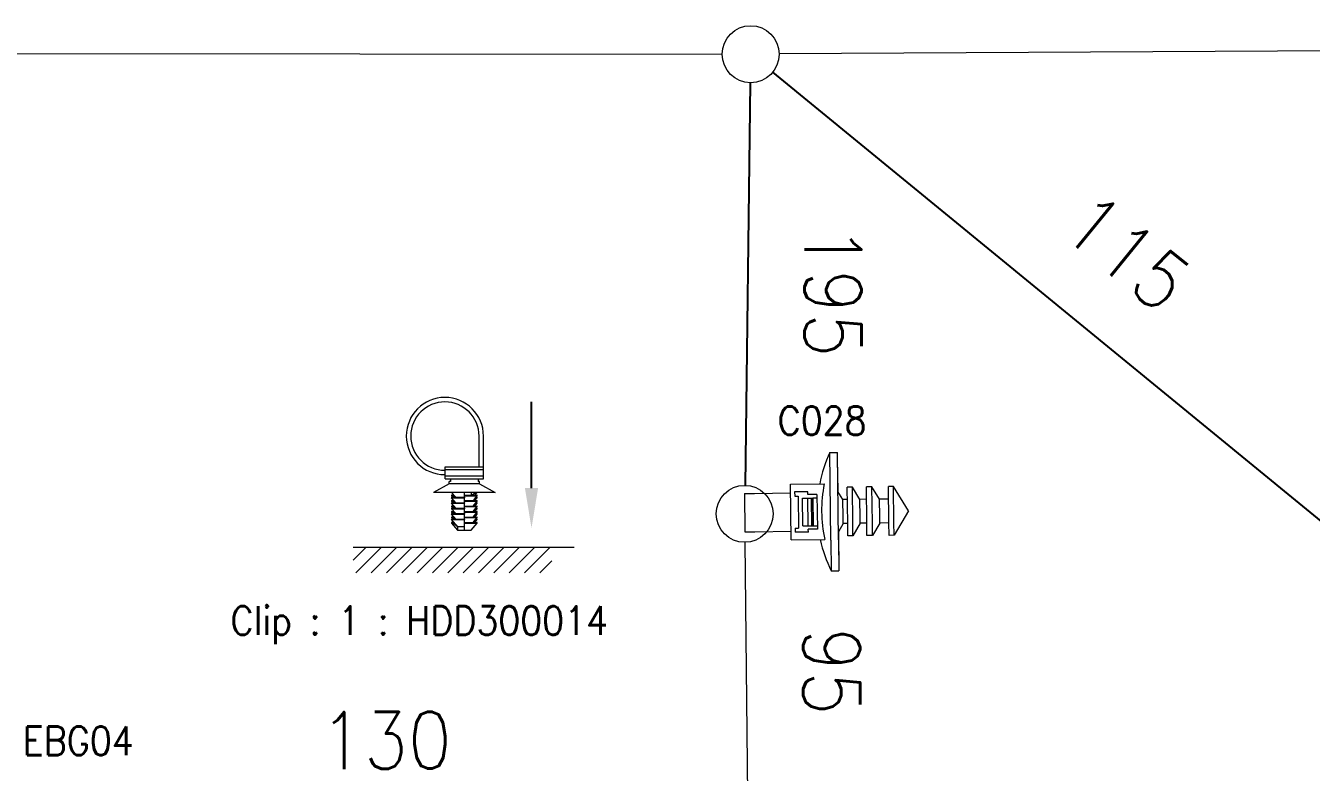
# Model space of a CAD drawing. Header units: inches. Extents: x 47316 to 59086, y 3141 to 11743.
# Drawn here: x 54236.8 to 54349.8, y 9730.9 to 9796.4 of the extents above; entities that cross this region are included whole.
import ezdxf

# ---------------------------------------------------------------- set-up
doc = ezdxf.new("R2010")
doc.units = ezdxf.units.IN
doc.header["$MEASUREMENT"] = 0
doc.layers.add('0Filament', color=7, linetype='Continuous', lineweight=20)
doc.styles.get("Standard").update_dxf_attribs({"font": ''})
doc.styles.get('Standard').set_extended_font_data('SimSun')
doc.linetypes.add('_VH_FELT_TAPE', pattern='A,0.4,-0.7,["FELT",Standard,S=0.3,R=0,X=-0.5,Y=-0.15],-0.7', length=1.8)
doc.linetypes.add('_VH_SPACE_TAPE_1', pattern='A,0.0001,[17,VeSys.shx,S=0.1,R=0,X=0,Y=0],-0.4,[17,VeSys.shx,S=0.1,R=0,X=0,Y=0],-0.4,[17,VeSys.shx,S=0.1,R=0,X=0,Y=0],-0.4,[18,VeSys.shx,S=0.1,R=0,X=0,Y=0],-0.5,[18,VeSys.shx,S=0.1,R=180,X=0.1,Y=0],-0.1,[17,VeSys.shx,S=0.1,R=0,X=0,Y=0],-0.4,[17,VeSys.shx,S=0.1,R=0,X=0,Y=0],-0.4,[17,VeSys.shx,S=0.1,R=0,X=0,Y=0],-0.4', length=3.0001)

msp = doc.modelspace()

# ---------------------------------------------------------------- linework, layer by layer
at = {"color": 0, "linetype": '_VH_FELT_TAPE', "lineweight": 15, "ltscale": 5}
for p, q in [((54202.64, 9793.99), (54298.01, 9793.91)), ((54459.64, 9794.79), (54303.01, 9793.93)), ((54300.01, 9751.05), (54300.25, 9728.81))]:
    msp.add_line(p, q, dxfattribs=at)
at = {"color": 0, "linetype": '_VH_FELT_TAPE', "lineweight": -3, "ltscale": 5}
for p, q in [((54302.44, 9792.33), (54354.26, 9749.92)), ((54300.48, 9791.41), (54300.02, 9756.05))]:
    msp.add_line(p, q, dxfattribs=at)
msp.add_line((54281.26, 9755.81, 0), (54281.26, 9763.38, 0))
at = {"color": 0, "linetype": 'ByBlock', "lineweight": 15, "ltscale": 0.225}
for p, q in [((54276.65, 9757.68), (54276.65, 9760.38)), ((54277.04, 9757.68), (54277.04, 9760.38))]:
    msp.add_line(p, q, dxfattribs=at)
at = {"color": 0, "linetype": 'ByBlock', "lineweight": 15, "ltscale": 0.0025}
for p, q in [((54273.65, 9757.38), (54273.68, 9757.38)), ((54273.65, 9756.99), (54273.68, 9756.99))]:
    msp.add_line(p, q, dxfattribs=at)
at = {"color": 0, "linetype": 'ByBlock', "lineweight": 15, "ltscale": 0.020837}
for p, q in [((54273.68, 9757.43), (54273.68, 9757.68)), ((54273.68, 9756.63), (54273.68, 9756.88)), ((54277.04, 9757.43), (54277.04, 9757.68)), ((54277.04, 9756.63), (54277.04, 9756.88))]:
    msp.add_line(p, q, dxfattribs=at)
at = {"color": 0, "linetype": 'ByBlock', "lineweight": 15, "ltscale": 0.28}
for p, q in [((54273.68, 9757.68), (54277.04, 9757.68)), ((54273.68, 9757.43), (54277.04, 9757.43)), ((54273.68, 9756.88), (54277.04, 9756.88)), ((54273.68, 9756.63), (54277.04, 9756.63))]:
    msp.add_line(p, q, dxfattribs=at)
at = {"color": 0, "linetype": 'ByBlock', "lineweight": 15, "ltscale": 0.045825}
for p, q in [((54273.68, 9756.88), (54273.68, 9757.43)), ((54277.04, 9756.88), (54277.04, 9757.43))]:
    msp.add_line(p, q, dxfattribs=at)
at = {"color": 0, "linetype": 'ByBlock', "lineweight": 15, "ltscale": 0.130887}
for p, q in [((54274.04, 9756.18), (54272.66, 9755.43)), ((54276.68, 9756.18), (54278.06, 9755.43))]:
    msp.add_line(p, q, dxfattribs=at)
at = {"color": 0, "linetype": 'ByBlock', "lineweight": 15, "ltscale": 0.008542}
for p, q in [((54274.15, 9756.4), (54274.04, 9756.4)), ((54276.68, 9756.4), (54276.58, 9756.4))]:
    msp.add_line(p, q, dxfattribs=at)
at = {"color": 0, "linetype": 'ByBlock', "lineweight": 15, "ltscale": 0.01875}
for p, q in [((54274.04, 9756.18), (54274.04, 9756.4)), ((54274.15, 9756.63), (54274.15, 9756.4)), ((54274.15, 9756.63), (54274.15, 9756.4)), ((54276.58, 9756.63), (54276.58, 9756.4)), ((54276.68, 9756.18), (54276.68, 9756.4))]:
    msp.add_line(p, q, dxfattribs=at)
at = {"color": 0, "linetype": 'ByBlock', "lineweight": 15, "ltscale": 0.013466}
msp.add_line((54274.2, 9756.18), (54274.04, 9756.18), dxfattribs=at)
at = {"color": 0, "linetype": 'ByBlock', "lineweight": 15, "ltscale": 0.206534}
msp.add_line((54276.68, 9756.18), (54274.2, 9756.18), dxfattribs=at)
at = {"color": 0, "linetype": 'ByBlock', "lineweight": 15, "ltscale": 0.027544}
msp.add_line((54272.99, 9755.43), (54272.66, 9755.43), dxfattribs=at)
at = {"color": 0, "linetype": 'ByBlock', "lineweight": 15, "ltscale": 0.422456}
msp.add_line((54278.06, 9755.43), (54272.99, 9755.43), dxfattribs=at)
at = {"color": 0, "linetype": 'ByBlock', "lineweight": 15, "ltscale": 0.014409}
for p, q in [((54274.23, 9755.14), (54274.34, 9755.01)), ((54274.23, 9754.66), (54274.34, 9754.53)), ((54274.23, 9753.7), (54274.34, 9753.57)), ((54274.23, 9753.22), (54274.34, 9753.09))]:
    msp.add_line(p, q, dxfattribs=at)
at = {"color": 0, "linetype": 'ByBlock', "lineweight": 15, "ltscale": 0.094383}
for p, q in [((54274.23, 9754.96), (54275.36, 9754.96)), ((54274.23, 9754.48), (54275.36, 9754.48)), ((54275.36, 9755.14), (54276.5, 9755.14)), ((54275.36, 9754.66), (54276.5, 9754.66)), ((54274.23, 9754), (54275.36, 9754)), ((54274.23, 9753.52), (54275.36, 9753.52)), ((54275.36, 9754.18), (54276.5, 9754.18)), ((54275.36, 9753.7), (54276.5, 9753.7)), ((54274.23, 9753.04), (54275.36, 9753.04)), ((54275.36, 9753.22), (54276.5, 9753.22)), ((54275.36, 9752.74), (54276.5, 9752.74))]:
    msp.add_line(p, q, dxfattribs=at)
at = {"color": 0, "linetype": 'ByBlock', "lineweight": 15, "ltscale": 0.047591}
for p, q in [((54274.61, 9754.53), (54274.23, 9754.96)), ((54274.61, 9753.57), (54274.23, 9754))]:
    msp.add_line(p, q, dxfattribs=at)
at = {"color": 0, "linetype": 'ByBlock', "lineweight": 15, "ltscale": 0.04759}
for p, q in [((54274.61, 9754.05), (54274.23, 9754.48)), ((54274.61, 9753.09), (54274.23, 9753.52))]:
    msp.add_line(p, q, dxfattribs=at)
at = {"color": 0, "linetype": 'ByBlock', "lineweight": 15, "ltscale": 0.046455}
msp.add_line((54274.61, 9755.01), (54274.24, 9755.43), dxfattribs=at)
at = {"color": 0, "linetype": 'ByBlock', "lineweight": 15, "ltscale": 0.016319}
for p, q in [((54274.25, 9755.19), (54274.45, 9755.19)), ((54274.25, 9754.71), (54274.45, 9754.71)), ((54274.25, 9754.23), (54274.45, 9754.23)), ((54274.25, 9753.75), (54274.45, 9753.75)), ((54274.25, 9753.27), (54274.45, 9753.27)), ((54274.25, 9752.79), (54274.45, 9752.79))]:
    msp.add_line(p, q, dxfattribs=at)
at = {"color": 0, "linetype": 'ByBlock', "lineweight": 15, "ltscale": 0.0925}
for p, q in [((54274.25, 9755.01), (54275.36, 9755.01)), ((54274.25, 9754.53), (54275.36, 9754.53)), ((54275.36, 9755.19), (54276.47, 9755.19)), ((54275.36, 9754.71), (54276.47, 9754.71)), ((54274.25, 9754.05), (54275.36, 9754.05)), ((54274.25, 9753.57), (54275.36, 9753.57)), ((54275.36, 9754.23), (54276.47, 9754.23)), ((54275.36, 9753.75), (54276.47, 9753.75)), ((54274.25, 9753.09), (54275.36, 9753.09)), ((54275.36, 9753.27), (54276.47, 9753.27)), ((54275.36, 9752.79), (54276.47, 9752.79))]:
    msp.add_line(p, q, dxfattribs=at)
at = {"color": 0, "linetype": 'ByBlock', "lineweight": 15, "ltscale": 0.015256}
for p, q in [((54274.45, 9755.18), (54274.27, 9755.18)), ((54274.45, 9754.7), (54274.27, 9754.7)), ((54274.45, 9754.22), (54274.27, 9754.22)), ((54274.45, 9753.74), (54274.27, 9753.74)), ((54274.45, 9753.26), (54274.27, 9753.26)), ((54274.45, 9752.78), (54274.27, 9752.78))]:
    msp.add_line(p, q, dxfattribs=at)
at = {"color": 0, "linetype": 'ByBlock', "lineweight": 15, "ltscale": 0.024877}
for p, q in [((54274.51, 9755.01), (54274.27, 9755.18)), ((54274.51, 9754.53), (54274.27, 9754.7)), ((54274.51, 9753.57), (54274.27, 9753.74)), ((54274.51, 9753.09), (54274.27, 9753.26))]:
    msp.add_line(p, q, dxfattribs=at)
at = {"color": 0, "linetype": 'ByBlock', "lineweight": 15, "ltscale": 0.035001}
msp.add_line((54275.36, 9755.01), (54275.36, 9755.43), dxfattribs=at)
at = {"color": 0, "linetype": 'ByBlock', "lineweight": 15, "ltscale": 0.004144}
for p, q in [((54275.36, 9755.19), (54275.36, 9755.14)), ((54275.36, 9754.53), (54275.36, 9754.48)), ((54275.36, 9754.23), (54275.36, 9754.18)), ((54275.36, 9754.05), (54275.36, 9754)), ((54275.36, 9753.75), (54275.36, 9753.7)), ((54275.36, 9753.57), (54275.36, 9753.52)), ((54275.36, 9753.09), (54275.36, 9753.04)), ((54275.36, 9752.79), (54275.36, 9752.74))]:
    msp.add_line(p, q, dxfattribs=at)
at = {"color": 0, "linetype": 'ByBlock', "lineweight": 15, "ltscale": 0.010857}
for p, q in [((54275.36, 9755.01), (54275.36, 9755.14)), ((54275.36, 9754.53), (54275.36, 9754.66)), ((54275.36, 9753.57), (54275.36, 9753.7)), ((54275.36, 9753.09), (54275.36, 9753.22))]:
    msp.add_line(p, q, dxfattribs=at)
at = {"color": 0, "linetype": 'ByBlock', "lineweight": 15, "ltscale": 0.004143}
for p, q in [((54275.36, 9755.01), (54275.36, 9754.96)), ((54275.36, 9754.71), (54275.36, 9754.66)), ((54275.36, 9753.27), (54275.36, 9753.22))]:
    msp.add_line(p, q, dxfattribs=at)
at = {"color": 0, "linetype": 'ByBlock', "lineweight": 15, "ltscale": 0.035857}
for p, q in [((54275.36, 9754.53), (54275.36, 9754.96)), ((54275.36, 9753.57), (54275.36, 9754))]:
    msp.add_line(p, q, dxfattribs=at)
at = {"color": 0, "linetype": 'ByBlock', "lineweight": 15, "ltscale": 0.035855}
for p, q in [((54275.36, 9754.05), (54275.36, 9754.48)), ((54275.36, 9753.09), (54275.36, 9753.52))]:
    msp.add_line(p, q, dxfattribs=at)
at = {"color": 0, "linetype": 'ByBlock', "lineweight": 15, "ltscale": 0.02}
msp.add_line((54275.96, 9755.43), (54275.96, 9755.19), dxfattribs=at)
at = {"color": 0, "linetype": 'ByBlock', "lineweight": 15, "ltscale": 0.034243}
msp.add_line((54276.38, 9755.43), (54276.05, 9755.19), dxfattribs=at)
at = {"color": 0, "linetype": 'ByBlock', "lineweight": 15, "ltscale": 0.015766}
for p, q in [((54276.12, 9754.71), (54276.24, 9754.85)), ((54276.12, 9753.27), (54276.24, 9753.41))]:
    msp.add_line(p, q, dxfattribs=at)
at = {"color": 0, "linetype": 'ByBlock', "lineweight": 15, "ltscale": 0.031825}
for p, q in [((54276.24, 9754.85), (54276.5, 9755.14)), ((54276.24, 9753.89), (54276.5, 9754.18)), ((54276.24, 9753.41), (54276.5, 9753.7))]:
    msp.add_line(p, q, dxfattribs=at)
at = {"color": 0, "linetype": 'ByBlock', "lineweight": 15, "ltscale": 0.021661}
for p, q in [((54276.46, 9755), (54276.24, 9754.85)), ((54276.46, 9754.04), (54276.24, 9753.89)), ((54276.46, 9753.56), (54276.24, 9753.41)), ((54276.46, 9753.08), (54276.24, 9752.93))]:
    msp.add_line(p, q, dxfattribs=at)
at = {"color": 0, "linetype": 'ByBlock', "lineweight": 15, "ltscale": 0.031826}
for p, q in [((54276.24, 9754.37), (54276.5, 9754.66)), ((54276.24, 9752.93), (54276.5, 9753.22))]:
    msp.add_line(p, q, dxfattribs=at)
at = {"color": 0, "linetype": 'ByBlock', "lineweight": 15, "ltscale": 0.021662}
msp.add_line((54276.46, 9754.52), (54276.24, 9754.37), dxfattribs=at)
at = {"color": 0, "linetype": 'ByBlock', "lineweight": 15, "ltscale": 0.026545}
msp.add_line((54276.28, 9755.19), (54276.49, 9755.43), dxfattribs=at)
at = {"color": 0, "linetype": 'ByBlock', "lineweight": 15, "ltscale": 0.027682}
msp.add_line((54276.28, 9754.71), (54276.5, 9754.96), dxfattribs=at)
at = {"color": 0, "linetype": 'ByBlock', "lineweight": 15, "ltscale": 0.027681}
for p, q in [((54276.28, 9754.23), (54276.5, 9754.48)), ((54276.28, 9753.75), (54276.5, 9754)), ((54276.28, 9753.27), (54276.5, 9753.52)), ((54276.28, 9752.79), (54276.5, 9753.04))]:
    msp.add_line(p, q, dxfattribs=at)
at = {"color": 0, "linetype": 'ByBlock', "lineweight": 15, "ltscale": 0.007573}
for p, q in [((54276.38, 9755.01), (54276.47, 9755.01)), ((54276.38, 9754.53), (54276.47, 9754.53)), ((54276.38, 9754.05), (54276.47, 9754.05)), ((54276.38, 9753.57), (54276.47, 9753.57)), ((54276.38, 9753.09), (54276.47, 9753.09))]:
    msp.add_line(p, q, dxfattribs=at)
at = {"color": 0, "linetype": 'ByBlock', "lineweight": 15, "ltscale": 0.00652}
for p, q in [((54276.46, 9755), (54276.38, 9755)), ((54276.46, 9754.52), (54276.38, 9754.52)), ((54276.46, 9754.04), (54276.38, 9754.04)), ((54276.46, 9753.56), (54276.38, 9753.56)), ((54276.46, 9753.08), (54276.38, 9753.08))]:
    msp.add_line(p, q, dxfattribs=at)
at = {"color": 0, "linetype": 'ByBlock', "lineweight": 15, "ltscale": 0.014408}
msp.add_line((54274.23, 9754.18), (54274.34, 9754.05), dxfattribs=at)
at = {"color": 0, "linetype": 'ByBlock', "lineweight": 15, "ltscale": 0.024878}
msp.add_line((54274.51, 9754.05), (54274.27, 9754.22), dxfattribs=at)
at = {"color": 0, "linetype": 'ByBlock', "lineweight": 15, "ltscale": 0.010855}
msp.add_line((54275.36, 9754.05), (54275.36, 9754.18), dxfattribs=at)
at = {"color": 0, "linetype": 'ByBlock', "lineweight": 15, "ltscale": 0.015765}
for p, q in [((54276.12, 9754.23), (54276.24, 9754.37)), ((54276.12, 9753.75), (54276.24, 9753.89)), ((54276.12, 9752.79), (54276.24, 9752.93))]:
    msp.add_line(p, q, dxfattribs=at)
at = {"color": 0, "linetype": 'ByBlock', "lineweight": 15, "ltscale": 0.0675}
for p, q in [((54274.76, 9752.43), (54274.23, 9753.04)), ((54274.23, 9752.74), (54274.76, 9752.13)), ((54275.96, 9752.13), (54276.5, 9752.74))]:
    msp.add_line(p, q, dxfattribs=at)
at = {"color": 0, "linetype": 'ByBlock', "lineweight": 15, "ltscale": 0.050559}
msp.add_line((54274.76, 9752.43), (54274.27, 9752.78), dxfattribs=at)
at = {"color": 0, "linetype": 'ByBlock', "lineweight": 15, "ltscale": 0.05}
for p, q in [((54274.76, 9752.43), (54275.36, 9752.43)), ((54274.76, 9752.13), (54275.36, 9752.13)), ((54275.36, 9752.13), (54275.96, 9752.13))]:
    msp.add_line(p, q, dxfattribs=at)
at = {"color": 0, "linetype": 'ByBlock', "lineweight": 15, "ltscale": 0.025}
msp.add_line((54274.76, 9752.43), (54274.76, 9752.13), dxfattribs=at)
at = {"color": 0, "linetype": 'ByBlock', "lineweight": 15, "ltscale": 0.050856}
for p, q in [((54275.36, 9752.43), (54275.36, 9753.04)), ((54275.36, 9752.13), (54275.36, 9752.74))]:
    msp.add_line(p, q, dxfattribs=at)
at = {"color": 0, "lineweight": 15}
for p, q in [((54265.59, 9749.48, 0), (54266.74, 9750.62, 0)), ((54265.59, 9750.62, 0), (54285.01, 9750.62, 0)), ((54265.83, 9748.37, 0), (54268.08, 9750.62, 0)), ((54267.18, 9748.37, 0), (54269.43, 9750.62, 0)), ((54268.52, 9748.37, 0), (54270.78, 9750.62, 0)), ((54269.87, 9748.37, 0), (54272.12, 9750.62, 0)), ((54271.22, 9748.37, 0), (54273.47, 9750.62, 0)), ((54272.57, 9748.37, 0), (54274.82, 9750.62, 0)), ((54273.91, 9748.37, 0), (54276.16, 9750.62, 0)), ((54275.26, 9748.37, 0), (54277.51, 9750.62, 0)), ((54276.61, 9748.37, 0), (54278.86, 9750.62, 0)), ((54277.95, 9748.37, 0), (54280.21, 9750.62, 0)), ((54279.3, 9748.37, 0), (54281.55, 9750.62, 0)), ((54280.65, 9748.37, 0), (54282.9, 9750.62, 0)), ((54281.99, 9748.37, 0), (54283.04, 9749.42, 0))]:
    msp.add_line(p, q, dxfattribs=at)
at = {"color": 0, "linetype": 'Continuous', "lineweight": 15}
for centre in [(54300.51, 9793.91), (54299.99, 9753.55)]:
    msp.add_circle(centre, 2.5, dxfattribs=at)
at = {"color": 0, "linetype": 'ByBlock', "lineweight": 15}
for centre, radius, start, end in [((54273.65, 9760.38), 3.39, 0, 270), ((54273.65, 9760.38), 3, 0, 270), ((54274.25, 9755.16), 0.03, 90, 221.1115), ((54274.25, 9754.98), 0.03, 90, 221.1121), ((54274.25, 9754.68), 0.03, 90, 221.1115), ((54274.25, 9754.5), 0.03, 90, 221.1121), ((54274.25, 9755.16), 0.03, 54.2646, 90), ((54274.25, 9754.68), 0.03, 54.2646, 90), ((54276.47, 9754.98), 0.03, 90, 125.736), ((54276.47, 9754.5), 0.03, 90, 125.736), ((54276.47, 9755.16), 0.03, 318.8879, 90), ((54276.47, 9754.98), 0.03, 318.8879, 90), ((54276.47, 9754.68), 0.03, 318.8879, 90), ((54276.47, 9754.5), 0.03, 318.8879, 90), ((54274.25, 9754.2), 0.03, 90, 221.1115), ((54274.25, 9754.02), 0.03, 90, 221.1121), ((54274.25, 9753.72), 0.03, 90, 221.1115), ((54274.25, 9753.54), 0.03, 90, 221.1121), ((54274.25, 9754.2), 0.03, 54.2646, 90), ((54274.25, 9753.72), 0.03, 54.2646, 90), ((54276.47, 9754.02), 0.03, 90, 125.736), ((54276.47, 9753.54), 0.03, 90, 125.736), ((54276.47, 9754.2), 0.03, 318.8879, 90), ((54276.47, 9754.02), 0.03, 318.8879, 90), ((54276.47, 9753.72), 0.03, 318.8879, 90), ((54276.47, 9753.54), 0.03, 318.8879, 90), ((54274.25, 9753.24), 0.03, 90, 221.1115), ((54274.25, 9753.06), 0.03, 90, 221.1121), ((54274.25, 9752.76), 0.03, 90, 221.1115), ((54274.25, 9753.24), 0.03, 54.2646, 90), ((54274.25, 9752.76), 0.03, 54.2646, 90), ((54276.47, 9753.06), 0.03, 90, 125.736), ((54276.47, 9753.24), 0.03, 318.8879, 90), ((54276.47, 9753.06), 0.03, 318.8879, 90), ((54276.47, 9752.76), 0.03, 318.8879, 90)]:
    msp.add_arc(centre, radius, start, end, dxfattribs=at)
msp.add_solid([(54281.84, 9755.81, 0), (54281.26, 9752.31, 0), (54280.68, 9755.81, 0)])
at = {"layer": '0Filament', "color": 0, "lineweight": 9, "ltscale": 0.02778}
for p, q in [((54307.46, 9758.94), (54308.14, 9758.95)), ((54307.58, 9748.54), (54308.26, 9748.55))]:
    msp.add_line(p, q, dxfattribs=at)
at = {"layer": '0Filament', "color": 0, "lineweight": 9, "ltscale": 0.314377}
for p, q in [((54307.55, 9751.25), (54307.46, 9758.94)), ((54308.23, 9751.26), (54308.14, 9758.95))]:
    msp.add_line(p, q, dxfattribs=at)
at = {"layer": '0Filament', "color": 0, "lineweight": 9, "ltscale": 0.11062}
msp.add_line((54308.17, 9756.24), (54308.14, 9758.95), dxfattribs=at)
at = {"layer": '0Filament', "color": 0, "lineweight": 9, "ltscale": 0.121317}
for p, q in [((54304.01, 9756.15), (54306.98, 9756.18)), ((54304.07, 9751.26), (54307.03, 9751.29))]:
    msp.add_line(p, q, dxfattribs=at)
at = {"layer": '0Filament', "color": 0, "lineweight": 9, "ltscale": 0.2}
msp.add_line((54304.07, 9751.26), (54304.01, 9756.15), dxfattribs=at)
at = {"layer": '0Filament', "color": 0, "lineweight": 9, "ltscale": 0.0297}
msp.add_line((54308.17, 9756.24), (54308.18, 9755.51), dxfattribs=at)
at = {"layer": '0Filament', "color": 0, "lineweight": 9, "ltscale": 0.129449}
for p, q in [((54309.04, 9752.73), (54309, 9755.9)), ((54309.49, 9752.74), (54309.45, 9755.9)), ((54310.72, 9752.75), (54310.68, 9755.92)), ((54311.21, 9752.76), (54311.17, 9755.92)), ((54312.66, 9752.77), (54312.62, 9755.94)), ((54313.1, 9752.78), (54313.06, 9755.95))]:
    msp.add_line(p, q, dxfattribs=at)
at = {"layer": '0Filament', "color": 0, "lineweight": 9, "ltscale": 0.018604}
for p, q in [((54309.45, 9755.9), (54309, 9755.9)), ((54309.5, 9751.62), (54309.05, 9751.62))]:
    msp.add_line(p, q, dxfattribs=at)
at = {"layer": '0Filament', "color": 0, "lineweight": 9, "ltscale": 0.051927}
for p, q in [((54310.12, 9754.82), (54309.45, 9755.9)), ((54311.84, 9754.84), (54311.17, 9755.92)), ((54310.14, 9752.72), (54309.5, 9751.62)), ((54311.86, 9752.74), (54311.22, 9751.64))]:
    msp.add_line(p, q, dxfattribs=at)
at = {"layer": '0Filament', "color": 0, "lineweight": 9, "ltscale": 0.019849}
for p, q in [((54311.17, 9755.92), (54310.68, 9755.92)), ((54311.22, 9751.64), (54310.73, 9751.64))]:
    msp.add_line(p, q, dxfattribs=at)
at = {"layer": '0Filament', "color": 0, "lineweight": 9, "ltscale": 0.017949}
for p, q in [((54313.06, 9755.95), (54312.62, 9755.94)), ((54313.11, 9751.67), (54312.67, 9751.66))]:
    msp.add_line(p, q, dxfattribs=at)
at = {"layer": '0Filament', "color": 0, "lineweight": 9, "ltscale": 0.102081}
for q in [(54313.06, 9755.95), (54313.11, 9751.67)]:
    msp.add_line((54314.37, 9753.82), q, dxfattribs=at)
at = {"layer": '0Filament', "color": 0, "lineweight": 9, "ltscale": 0.13}
for p, q in [((54299.97, 9755.33), (54300.84, 9755.34)), ((54300.84, 9755.34), (54304.02, 9755.38)), ((54300.01, 9751.97), (54300.88, 9751.98)), ((54300.88, 9751.98), (54304.06, 9752.02))]:
    msp.add_line(p, q, dxfattribs=at)
at = {"layer": '0Filament', "color": 0, "lineweight": 9}
msp.add_line((54299.97, 9755.33), (54300.01, 9751.97), dxfattribs=at)
at = {"layer": '0Filament', "color": 0, "lineweight": 9, "ltscale": 0.047501}
for p, q in [((54305.55, 9755.49), (54304.38, 9755.48)), ((54305.59, 9751.95), (54304.43, 9751.93))]:
    msp.add_line(p, q, dxfattribs=at)
at = {"layer": '0Filament', "color": 0, "lineweight": 9, "ltscale": 0.014999}
msp.add_line((54304.38, 9755.48), (54304.39, 9755.11), dxfattribs=at)
at = {"layer": '0Filament', "color": 0, "lineweight": 9, "ltscale": 0.0125}
for p, q in [((54304.39, 9755.11), (54304.69, 9755.11)), ((54305.55, 9754.94), (54305.86, 9754.94)), ((54304.42, 9752.3), (54304.73, 9752.3)), ((54305.58, 9752.5), (54305.89, 9752.5))]:
    msp.add_line(p, q, dxfattribs=at)
at = {"layer": '0Filament', "color": 0, "lineweight": 9, "ltscale": 0.114999}
msp.add_line((54304.69, 9755.11), (54304.73, 9752.3), dxfattribs=at)
at = {"layer": '0Filament', "color": 0, "lineweight": 9, "ltscale": 0.1}
for p, q in [((54305.09, 9752.49), (54305.06, 9754.94)), ((54305.58, 9752.5), (54305.55, 9754.94)), ((54305.89, 9752.5), (54305.86, 9754.94)), ((54306, 9752.5), (54305.97, 9754.95)), ((54306.03, 9752.5), (54306, 9754.95))]:
    msp.add_line(p, q, dxfattribs=at)
at = {"layer": '0Filament', "color": 0, "lineweight": 9, "ltscale": 0.020001}
for p, q in [((54305.06, 9754.94), (54305.55, 9754.94)), ((54305.09, 9752.49), (54305.58, 9752.5))]:
    msp.add_line(p, q, dxfattribs=at)
at = {"layer": '0Filament', "color": 0, "lineweight": 9, "ltscale": 0.010001}
for p, q in [((54305.55, 9755.25), (54305.55, 9755.49)), ((54305.59, 9751.95), (54305.58, 9752.19))]:
    msp.add_line(p, q, dxfattribs=at)
at = {"layer": '0Filament', "color": 0, "lineweight": 9, "ltscale": 0.0325}
for p, q in [((54306.34, 9755.26), (54305.55, 9755.25)), ((54306.38, 9752.2), (54305.58, 9752.19))]:
    msp.add_line(p, q, dxfattribs=at)
at = {"layer": '0Filament', "color": 0, "lineweight": 9, "ltscale": 0.004785}
for p, q in [((54305.86, 9754.94), (54305.97, 9754.95)), ((54305.89, 9752.5), (54306, 9752.5))]:
    msp.add_line(p, q, dxfattribs=at)
at = {"layer": '0Filament', "color": 0, "lineweight": 9, "ltscale": 0.001228}
for p, q in [((54305.97, 9754.95), (54306, 9754.95)), ((54306, 9752.5), (54306.03, 9752.5))]:
    msp.add_line(p, q, dxfattribs=at)
at = {"layer": '0Filament', "color": 0, "lineweight": 9, "ltscale": 0.013986}
for p, q in [((54306, 9754.95), (54306.35, 9754.95)), ((54306.03, 9752.5), (54306.38, 9752.5))]:
    msp.add_line(p, q, dxfattribs=at)
at = {"layer": '0Filament', "color": 0, "lineweight": 9, "ltscale": 0.125}
msp.add_line((54306.34, 9755.26), (54306.38, 9752.2), dxfattribs=at)
at = {"layer": '0Filament', "color": 0, "lineweight": 9, "ltscale": 0.034036}
msp.add_line((54308.62, 9754.81), (54308.18, 9755.51), dxfattribs=at)
at = {"layer": '0Filament', "color": 0, "lineweight": 9, "ltscale": 0.063599}
for p, q in [((54308.63, 9753.25), (54308.62, 9754.81)), ((54310.14, 9753.27), (54310.12, 9754.82)), ((54311.85, 9753.29), (54311.84, 9754.84))]:
    msp.add_line(p, q, dxfattribs=at)
at = {"layer": '0Filament', "color": 0, "lineweight": 9, "ltscale": 0.016164}
for p, q in [((54309.01, 9754.81), (54308.62, 9754.81)), ((54309.04, 9752.71), (54308.64, 9752.7))]:
    msp.add_line(p, q, dxfattribs=at)
at = {"layer": '0Filament', "color": 0, "lineweight": 9, "ltscale": 0.023581}
for p, q in [((54310.7, 9754.83), (54310.12, 9754.82)), ((54310.72, 9752.73), (54310.14, 9752.72))]:
    msp.add_line(p, q, dxfattribs=at)
at = {"layer": '0Filament', "color": 0, "lineweight": 9, "ltscale": 0.032642}
for p, q in [((54312.63, 9754.85), (54311.84, 9754.84)), ((54312.66, 9752.75), (54311.86, 9752.74))]:
    msp.add_line(p, q, dxfattribs=at)
at = {"layer": '0Filament', "color": 0, "lineweight": 9, "ltscale": 0.022382}
for p, q in [((54311.86, 9752.74), (54311.85, 9753.29)), ((54308.64, 9752.7), (54308.63, 9753.25)), ((54310.14, 9752.72), (54310.14, 9753.27))]:
    msp.add_line(p, q, dxfattribs=at)
at = {"layer": '0Filament', "color": 0, "lineweight": 9, "ltscale": 0.015002}
msp.add_line((54304.42, 9752.3), (54304.43, 9751.93), dxfattribs=at)
at = {"layer": '0Filament', "color": 0, "lineweight": 9, "ltscale": 0.034033}
msp.add_line((54308.64, 9752.7), (54308.22, 9751.98), dxfattribs=at)
at = {"layer": '0Filament', "color": 0, "lineweight": 9, "ltscale": 0.045551}
for p, q in [((54309.05, 9751.62), (54309.04, 9752.73)), ((54309.5, 9751.62), (54309.49, 9752.74)), ((54310.73, 9751.64), (54310.72, 9752.75)), ((54311.22, 9751.64), (54311.21, 9752.76)), ((54312.67, 9751.66), (54312.66, 9752.77)), ((54313.11, 9751.67), (54313.1, 9752.78))]:
    msp.add_line(p, q, dxfattribs=at)
at = {"layer": '0Filament', "color": 0, "lineweight": 9, "ltscale": 0.110623}
for p, q in [((54307.55, 9751.25), (54307.58, 9748.54)), ((54308.23, 9751.26), (54308.26, 9748.55))]:
    msp.add_line(p, q, dxfattribs=at)
at = {"layer": '0Filament', "color": 0, "lineweight": 9, "ltscale": 0.14032}
msp.add_line((54308.22, 9751.98), (54308.26, 9748.55), dxfattribs=at)
at = {"layer": '0Filament', "color": 0, "lineweight": 9}
for radius, start, end in [(12.23, 155.5148, 169.1285), (11.84, 168.7447, 192.5862), (12.23, 192.2024, 205.8161)]:
    msp.add_arc((54318.59, 9753.87), radius, start, end, dxfattribs=at)

# ---------------------------------------------------------------- texts
at = {"color": 7, "linetype": '_VH_FELT_TAPE', "lineweight": 18, "ltscale": 5, "char_height": 5, "attachment_point": 1}
for s, insert, width, rotation in [('\\Fromans.shx;\\W0.9000000000;\\T1.0000000000;\\o\\l115', (54330.7, 9782.12), 12.8571, 320.7013), ('\\Fromans.shx;\\W0.9000000000;\\T1.0000000000;\\o\\l195', (54310.25, 9778.87), 12.8571, 270), ('\\Fromans.shx;\\W0.9000000000;\\T1.0000000000;\\o\\l95', (54310.13, 9743.57), 8.5714, 270)]:
    msp.add_mtext(s, dxfattribs=dict(at, insert=insert, width=width, rotation=rotation))
at = {"color": 21, "linetype": 'Continuous', "lineweight": 15, "char_height": 2.5, "attachment_point": 1}
for s, insert, width in [('\\Fromans.shx;\\W0.9000000000;\\T1.0000000000;\\o\\lC028', (54302.89, 9762.99), 8.6786), ('\\Fromans.shx;\\W0.9000000000;\\T1.0000000000;\\o\\lEBG04', (54236.57, 9734.87), 10.8214)]:
    msp.add_mtext(s, dxfattribs=dict(at, insert=insert, width=width))
at = {"color": 42, "linetype": 'Continuous', "lineweight": 15, "insert": (54254.82, 9745.43), "char_height": 2.5, "width": 39, "attachment_point": 1}
msp.add_mtext('\\Fromans.shx;\\W0.9000000000;\\T1.0000000000;\\o\\lClip : 1 : HDD300014', dxfattribs=at)
at = {"color": 7, "linetype": '_VH_SPACE_TAPE_1', "lineweight": 18, "ltscale": 5, "insert": (54262.67, 9736.13), "char_height": 5, "width": 12.8571, "attachment_point": 1, "rotation": 0.2662}
msp.add_mtext('\\Fromans.shx;\\W0.9000000000;\\T1.0000000000;\\o\\l130', dxfattribs=at)

doc.saveas('drawing.dxf')
